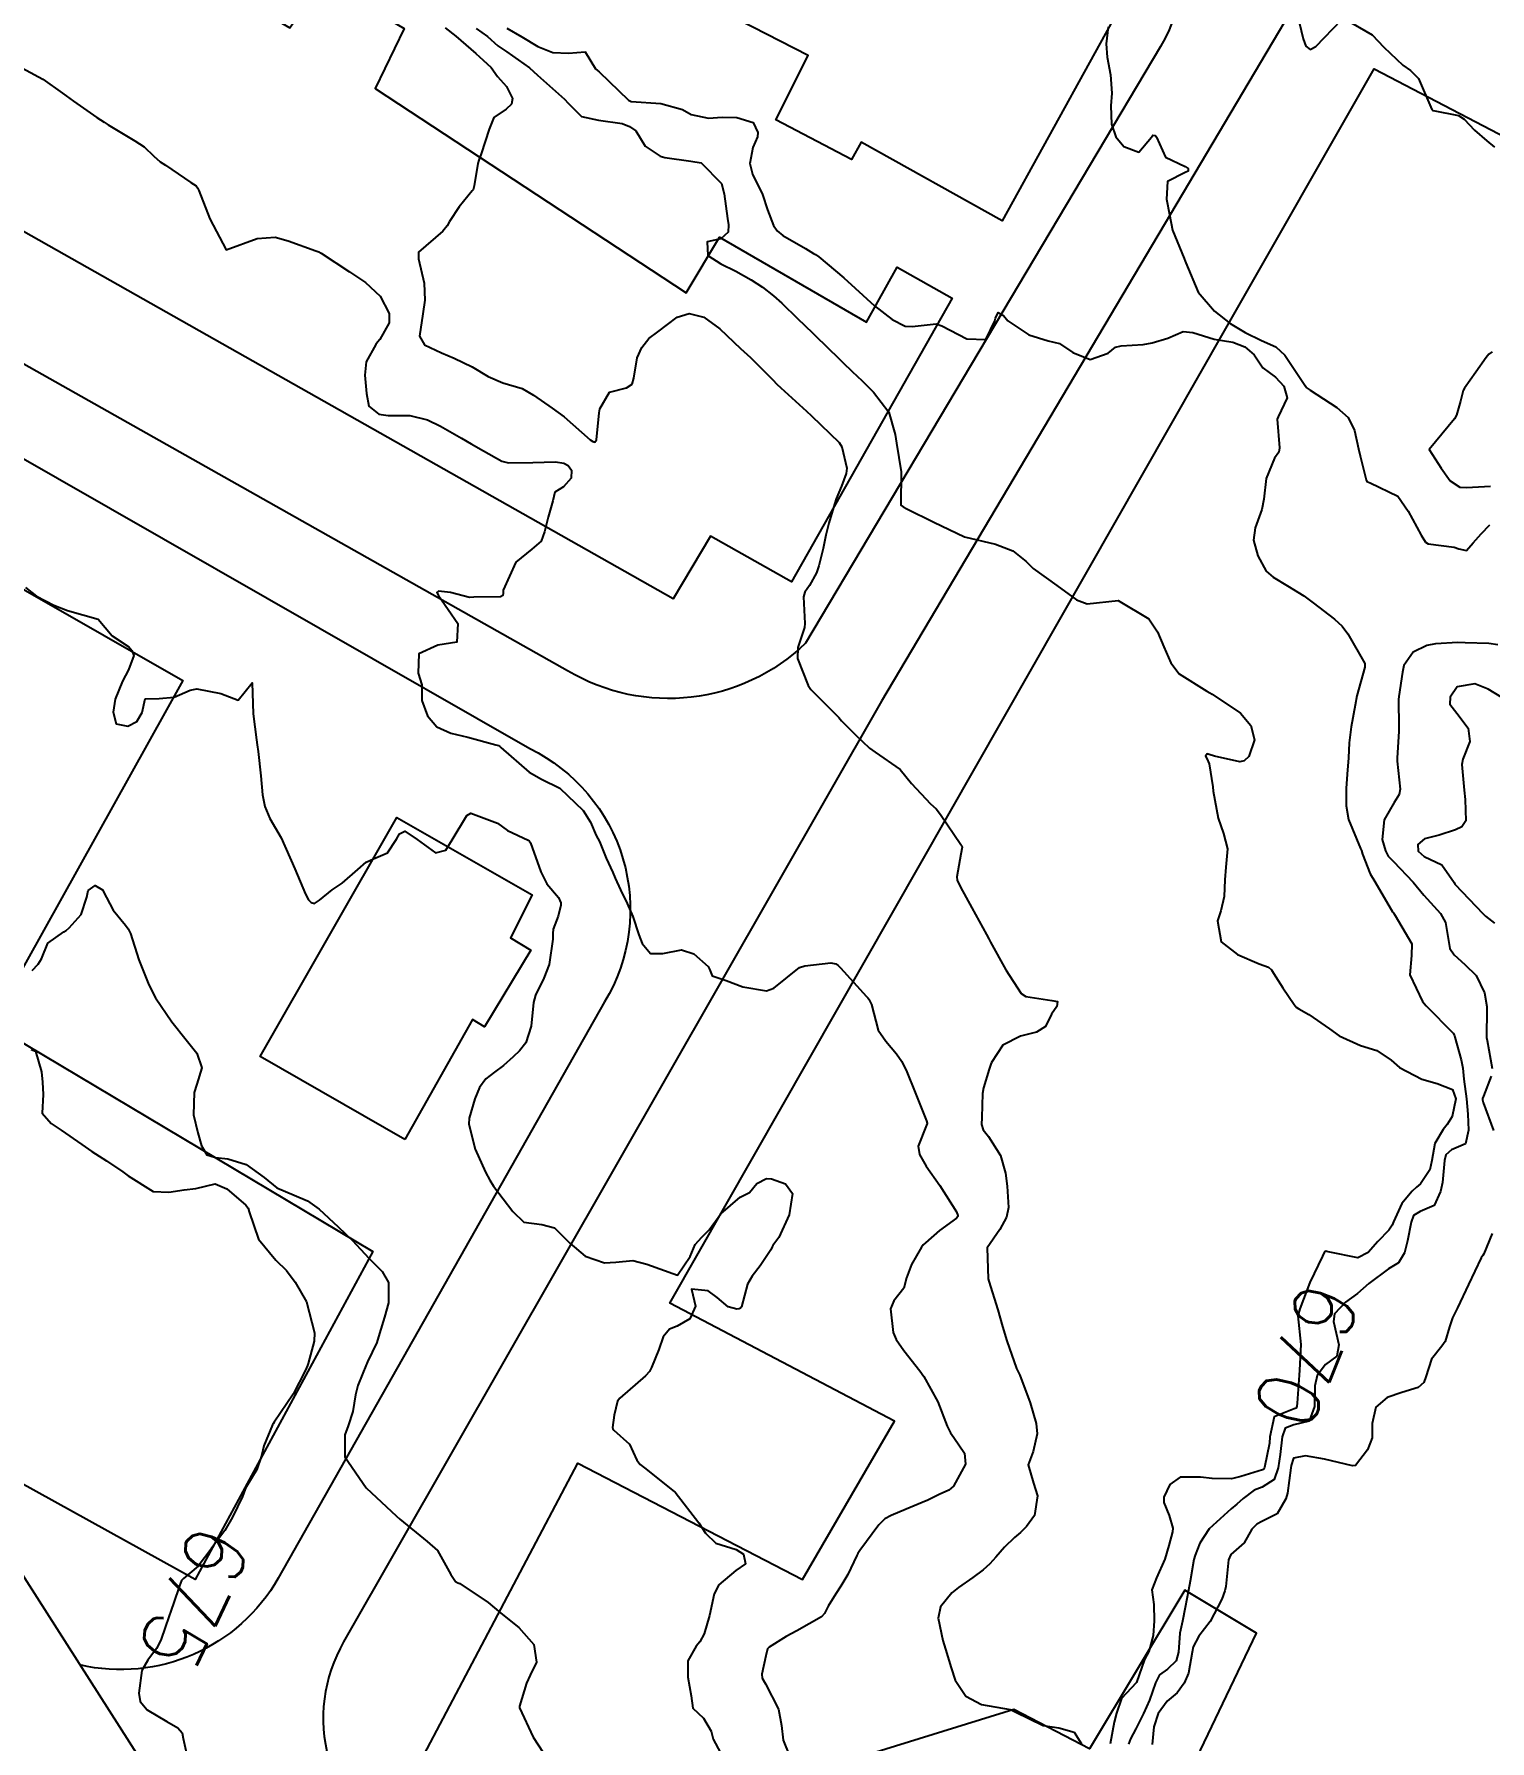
# Model space of a CAD drawing. Header units: metres. Extents: x 292545 to 299085, y 7450245 to 7463078.
# Drawn here: x 296461.5 to 296555.7, y 7461279.8 to 7461390.2 of the extents above; entities that cross this region are included whole.
import ezdxf
from ezdxf.enums import TextEntityAlignment as Align

# ---------------------------------------------------------------- set-up
doc = ezdxf.new("R2010")
doc.units = ezdxf.units.M
for name, color, linetype in [('Area', 45, 'Continuous'), ('Cotas', 45, 'Continuous'), ('Curvas de Nivel 1m', 11, 'Continuous'), ('Curvas de Nivel 5m', 15, 'Continuous'), ('Edificações', 30, 'Continuous'), ('Vias Primárias', 230, 'Continuous')]:
    doc.layers.add(name, color=color, linetype=linetype)
doc.styles.add('Style-STANDARD', font='STANDARD.shx')

msp = doc.modelspace()

# ---------------------------------------------------------------- linework, layer by layer
at = {"layer": 'Area'}
msp.add_polyline3d([(296473.8, 7461270.07, 674.65), (296447.48, 7461311.27, 682.15), (296444.49, 7461314.9, 682.4), (296440.62, 7461318.87, 678.55), (296438.25, 7461321.21, 677.94), (296434.71, 7461324.39, 682.76), (296430.7, 7461327.91, 677.18), (296429.73, 7461329.08, 676.47), (296423.38, 7461334.44, 676.88), (296413.71, 7461342.78, 676.33), (296412.49, 7461343.88, 676.24), (296404.5, 7461350.96, 676.46), (296396.81, 7461358.06, 678.8), (296390.23, 7461363.69, 675.63), (296389.67, 7461364.22, 675.59), (296389.4, 7461364.48, 675.64), (296388.35, 7461365.4, 675.65), (296374.82, 7461376.54, 677.41), (296373.42, 7461377.27, 677.44), (296371.7, 7461378.13, 677.59), (296360.64, 7461385.35, 681.26)], dxfattribs=at)
at = {"layer": 'Curvas de Nivel 1m', "flags": 128}
for points, elevation in [([(296543.27, 7461391.42), (296543.64, 7461389.89), (296543.81, 7461389.41), (296544.1, 7461389.21), (296544.45, 7461389.4), (296546.12, 7461391.12)], 667), ([(296546.32, 7461391.18), (296548.11, 7461390.15), (296548.87, 7461389.35), (296550.09, 7461388.18), (296550.59, 7461387.84), (296551.1, 7461387.32), (296551.9, 7461385.47), (296551.97, 7461385.31), (296552.01, 7461385.27), (296552.05, 7461385.25), (296553.69, 7461384.93), (296554.05, 7461384.7), (296554.73, 7461383.98), (296555.53, 7461383.28), (296556.03, 7461382.89)], 667), ([(296488.11, 7461390.61), (296488.81, 7461390.06), (296490.09, 7461388.94), (296490.57, 7461388.52), (296491.09, 7461388.03), (296491.5, 7461387.45), (296492.07, 7461386.81), (296492.46, 7461386.02), (296492.41, 7461385.67), (296492.05, 7461385.34), (296491.26, 7461384.81), (296490.95, 7461384.04), (296490.43, 7461382.45), (296490.28, 7461382.05), (296490.23, 7461381.83), (296489.99, 7461380.37), (296489.92, 7461380.12), (296489.86, 7461380.05), (296489.01, 7461379.02), (296488.4, 7461378.07), (296488.24, 7461377.78), (296487.96, 7461377.44), (296486.39, 7461376.09), (296486.38, 7461375.65), (296486.74, 7461374.09), (296486.79, 7461372.98), (296486.67, 7461372.09), (296486.45, 7461370.66), (296486.78, 7461370.09), (296487.87, 7461369.58), (296488.7, 7461369.22), (296489.85, 7461368.67), (296490.89, 7461368.04), (296491.84, 7461367.64), (296493.09, 7461367.27), (296493.83, 7461366.84), (296495.04, 7461365.99), (296495.81, 7461365.44), (296497.5, 7461363.95), (296497.67, 7461363.83), (296497.79, 7461363.8), (296497.91, 7461363.95), (296498.08, 7461365.69), (296498.12, 7461365.95), (296498.75, 7461367.02), (296499.84, 7461367.3), (296500.22, 7461367.54), (296500.32, 7461367.93), (296500.54, 7461369.25), (296500.84, 7461369.92), (296501.3, 7461370.5), (296501.88, 7461370.94), (296503.12, 7461371.89), (296503.9, 7461372.11), (296504.85, 7461371.87), (296505.88, 7461371.12), (296507.23, 7461369.85), (296507.86, 7461369.26), (296508.58, 7461368.56), (296509.31, 7461367.82), (296509.57, 7461367.55), (296509.84, 7461367.3), (296511.49, 7461365.79), (296511.82, 7461365.49), (296513.61, 7461363.77), (296513.79, 7461363.48), (296514.11, 7461362.1), (296514.06, 7461361.77), (296513.76, 7461360.95), (296513.41, 7461360.12), (296513.3, 7461359.77), (296512.95, 7461358.56), (296512.75, 7461357.78), (296512.58, 7461356.92), (296512.3, 7461355.78), (296512.14, 7461355.34), (296511.68, 7461354.52), (296511.39, 7461354.08), (296511.31, 7461353.79), (296511.39, 7461352.06), (296511.36, 7461351.79), (296510.93, 7461350.5), (296510.92, 7461349.8), (296511.61, 7461348.04), (296511.77, 7461347.79), (296513.58, 7461345.97), (296513.68, 7461345.86), (296513.76, 7461345.77), (296514.67, 7461344.85), (296515.57, 7461343.99), (296515.93, 7461343.74), (296517.55, 7461342.61), (296518.28, 7461341.71), (296519.52, 7461340.4), (296519.88, 7461340.06), (296520.16, 7461339.69), (296521.48, 7461337.76), (296521.54, 7461337.67), (296521.56, 7461337.59), (296521.48, 7461337.13), (296521.22, 7461335.67), (296521.24, 7461335.45), (296521.46, 7461334.99), (296522.19, 7461333.66), (296523.14, 7461331.93), (296523.3, 7461331.65), (296523.41, 7461331.44), (296524.4, 7461329.64), (296525.38, 7461328.12), (296525.68, 7461327.93), (296527.37, 7461327.67), (296527.74, 7461327.6), (296527.69, 7461327.27), (296527.36, 7461326.77), (296526.97, 7461325.98), (296526.38, 7461325.61), (296525.34, 7461325.36), (296524.2, 7461324.78), (296523.47, 7461323.65), (296523.42, 7461323.55), (296523.32, 7461323.23), (296522.94, 7461322.01), (296522.89, 7461321.65), (296522.84, 7461320.09), (296522.82, 7461319.65), (296522.92, 7461319.3), (296523.27, 7461318.86), (296524.05, 7461317.64), (296524.37, 7461316.5), (296524.48, 7461315.64), (296524.57, 7461314.28), (296524.44, 7461313.64), (296524, 7461312.84), (296523.18, 7461311.65), (296523.26, 7461309.65), (296523.29, 7461309.51), (296523.88, 7461307.64), (296524.19, 7461306.56), (296524.45, 7461305.64), (296525.09, 7461303.86), (296525.19, 7461303.63), (296525.3, 7461303.41), (296525.98, 7461301.62), (296526.36, 7461300.3), (296526.43, 7461299.62), (296526.16, 7461298.48), (296525.85, 7461297.62), (296526.19, 7461296.43), (296526.45, 7461295.62), (296526.25, 7461294.35), (296525.74, 7461293.62), (296525.35, 7461293.24), (296524.96, 7461292.92), (296524.3, 7461292.29), (296523.74, 7461291.64), (296523.37, 7461291.21), (296522.93, 7461290.82), (296522.25, 7461290.33), (296521.33, 7461289.67), (296520.91, 7461289.33), (296520.16, 7461288.42), (296520.01, 7461287.69), (296520.31, 7461286.26), (296520.49, 7461285.68), (296520.85, 7461284.48), (296521.11, 7461283.68), (296521.8, 7461282.64), (296522.83, 7461282.11), (296524.67, 7461281.79), (296524.82, 7461281.73), (296524.99, 7461281.63), (296526.81, 7461280.76), (296527.82, 7461280.6), (296528.81, 7461280.31), (296529.3, 7461279.57)], 671), ([(296492.11, 7461390.58), (296493.08, 7461390.01), (296494.1, 7461389.4), (296495.08, 7461389), (296496.09, 7461388.96), (296497.18, 7461389.05), (296497.84, 7461387.95), (296497.97, 7461387.84), (296498.08, 7461387.76), (296499.97, 7461385.93), (296500.06, 7461385.87), (296500.15, 7461385.84), (296502.06, 7461385.7), (296503.48, 7461385.32), (296504.04, 7461384.99), (296505.15, 7461384.76), (296506.04, 7461384.83), (296506.99, 7461384.79), (296508.04, 7461384.47), (296508.34, 7461383.83), (296508.32, 7461383.54), (296508.02, 7461382.86), (296507.82, 7461381.83), (296508, 7461381.14), (296508.64, 7461379.82), (296508.97, 7461378.83), (296509.37, 7461377.82), (296509.6, 7461377.46), (296509.96, 7461377.17), (296511.42, 7461376.32), (296511.95, 7461376.01), (296512.08, 7461375.93), (296512.3, 7461375.78), (296513.92, 7461374.43), (296514.65, 7461373.75), (296515.9, 7461372.61), (296517.04, 7461371.73), (296517.89, 7461371.29), (296518.33, 7461371.27), (296519.89, 7461371.44), (296520.25, 7461371.33), (296521.88, 7461370.48), (296523.1, 7461370.44), (296523.69, 7461371.65), (296523.73, 7461371.82), (296523.9, 7461372.19), (296524.24, 7461371.99), (296524.53, 7461371.64), (296525.88, 7461370.74), (296527.13, 7461370.35), (296527.87, 7461370.18), (296528.73, 7461369.59), (296529.86, 7461369.14), (296531.01, 7461369.56), (296531.49, 7461369.94), (296531.87, 7461370.02), (296533.29, 7461370.11), (296533.87, 7461370.21), (296534.88, 7461370.52), (296535.88, 7461370.96), (296536.5, 7461370.88), (296537.88, 7461370.45), (296539.08, 7461370.26), (296539.87, 7461369.97), (296540.47, 7461369.45), (296541.02, 7461368.6), (296541.85, 7461367.99), (296542.38, 7461367.42), (296542.6, 7461366.65), (296542.02, 7461365.43), (296541.96, 7461365.29), (296542.1, 7461363.43), (296542.06, 7461363.15), (296541.79, 7461362.75), (296541.25, 7461361.44), (296541.09, 7461360.11), (296540.96, 7461359.44), (296540.53, 7461358.25), (296540.43, 7461357.45), (296540.7, 7461356.43), (296541.24, 7461355.44), (296541.7, 7461355.05), (296542.62, 7461354.49), (296543.68, 7461353.85), (296544.29, 7461353.4), (296545.66, 7461352.33), (296546.16, 7461351.89), (296546.53, 7461351.38), (296547.62, 7461349.47), (296547.64, 7461349.36), (296547.64, 7461349.34), (296547.62, 7461349.24), (296547.12, 7461347.37), (296547, 7461346.77), (296546.74, 7461345.37), (296546.62, 7461344.33), (296546.57, 7461343.37), (296546.48, 7461342.31), (296546.42, 7461341.38), (296546.42, 7461340.27), (296546.57, 7461339.38), (296547.35, 7461337.5), (296547.41, 7461337.37), (296547.48, 7461337.13), (296547.97, 7461335.86), (296548.27, 7461335.36), (296549.43, 7461333.41), (296549.48, 7461333.34), (296549.6, 7461333.17), (296550.68, 7461331.33), (296550.65, 7461330.57), (296550.54, 7461329.33), (296551.37, 7461327.59), (296551.61, 7461327.32), (296553.35, 7461325.56), (296553.44, 7461325.39), (296553.46, 7461325.3), (296553.86, 7461323.82), (296553.97, 7461323.29), (296554.03, 7461322.57), (296554.22, 7461321.29), (296554.3, 7461320.3), (296554.34, 7461319.28), (296554.15, 7461318.39), (296553.25, 7461317.99), (296552.88, 7461317.68), (296552.79, 7461317.3), (296552.65, 7461315.89), (296552.53, 7461315.31), (296552.12, 7461314.4), (296551.21, 7461314.01), (296550.79, 7461313.75), (296550.62, 7461313.33), (296550.4, 7461312.11), (296550.19, 7461311.33), (296549.81, 7461310.69), (296549.16, 7461310.29), (296547.89, 7461309.36), (296547.15, 7461308.7), (296546.38, 7461308.14), (296545.66, 7461307.38), (296545.61, 7461306.9), (296545.95, 7461305.38), (296545.81, 7461304.66), (296545.09, 7461304.11), (296544.55, 7461303.4), (296544.4, 7461302.72), (296544.37, 7461301.4), (296544.02, 7461300.44), (296543.04, 7461300.2), (296542.47, 7461300), (296542.29, 7461299.43), (296542.16, 7461298.29), (296542.03, 7461297.43), (296541.76, 7461296.67), (296540.99, 7461296.17), (296540.47, 7461295.97), (296539.75, 7461295.45), (296539.35, 7461295.08), (296538.98, 7461294.78), (296537.56, 7461293.48), (296536.95, 7461292.54), (296536.65, 7461291.78), (296536.57, 7461291.49), (296536.32, 7461290.09), (296536.21, 7461289.5), (296536.01, 7461288.39), (296535.82, 7461287.5), (296535.66, 7461286.73), (296535.57, 7461285.5), (296535.43, 7461284.94), (296534.86, 7461284.4), (296534.35, 7461284.02), (296534.09, 7461283.52), (296533.69, 7461282.39), (296533.31, 7461281.53), (296532.81, 7461280.53), (296532.46, 7461279.89), (296532.34, 7461279.54)], 669), ([(296531.02, 7461390.66), (296530.88, 7461389.56), (296530.95, 7461388.7), (296531.18, 7461387.56), (296531.26, 7461386.37), (296531.19, 7461385.56), (296531.24, 7461384.36), (296531.52, 7461383.56), (296532.03, 7461382.92), (296533.01, 7461382.56), (296533.82, 7461383.53), (296533.91, 7461383.65), (296534.03, 7461383.64), (296534.1, 7461383.6), (296534.14, 7461383.53), (296534.74, 7461382.24), (296536.01, 7461381.63), (296536.2, 7461381.5), (296536.19, 7461381.32), (296536.01, 7461381.24), (296534.86, 7461380.65), (296534.79, 7461379.52), (296534.99, 7461378.53), (296535.18, 7461377.51), (296535.94, 7461375.67), (296536.01, 7461375.5), (296536.04, 7461375.39), (296536.84, 7461373.49), (296537.9, 7461372.26), (296538.92, 7461371.47), (296539.88, 7461370.89), (296540.94, 7461370.38), (296541.87, 7461369.96), (296542.46, 7461369.42), (296543.7, 7461367.55), (296543.79, 7461367.41), (296543.84, 7461367.34), (296544.09, 7461367.16), (296545.82, 7461366.04), (296546.56, 7461365.38), (296546.97, 7461364.54), (296547.23, 7461363.37), (296547.33, 7461362.91), (296547.71, 7461361.36), (296547.77, 7461361.25), (296547.97, 7461361.16), (296549.76, 7461360.29), (296550.44, 7461359.33), (296551.27, 7461357.78), (296551.56, 7461357.32), (296551.72, 7461357.22), (296553.41, 7461356.99), (296553.72, 7461356.9), (296554.22, 7461356.78), (296554.65, 7461357.28), (296555.15, 7461357.86), (296555.73, 7461358.44)], 668), ([(296460.19, 7461388.29), (296462.07, 7461387.29), (296463.35, 7461386.37), (296464.06, 7461385.85), (296465.57, 7461384.81), (296466.04, 7461384.5), (296466.29, 7461384.33), (296468.02, 7461383.29), (296468.63, 7461382.91), (296469.26, 7461382.29), (296469.67, 7461381.94), (296470.01, 7461381.71), (296471.66, 7461380.6), (296471.99, 7461380.37), (296472.09, 7461380.26), (296472.17, 7461380.07), (296472.88, 7461378.25), (296473.94, 7461376.24), (296475.95, 7461376.97), (296477.1, 7461377.05), (296477.95, 7461376.81), (296479.74, 7461376.17), (296479.94, 7461376.11), (296480.08, 7461376.03), (296481.92, 7461374.82), (296482.96, 7461374.13), (296483.9, 7461373.25), (296484.48, 7461372.11), (296484.48, 7461371.52), (296483.88, 7461370.44), (296483.74, 7461370.26), (296483.63, 7461370.12), (296483, 7461368.99), (296482.9, 7461368.13), (296483.02, 7461366.94), (296483.17, 7461366.13), (296483.82, 7461365.61), (296484.42, 7461365.51), (296485.82, 7461365.52), (296486.97, 7461365.24), (296487.8, 7461364.83), (296489.16, 7461364.06), (296489.79, 7461363.69), (296490.58, 7461363.24), (296491.78, 7461362.57), (296492.21, 7461362.46), (296493.78, 7461362.48), (296495.25, 7461362.52), (296495.78, 7461362.44), (296496.08, 7461362.28), (296496.29, 7461361.97), (296496.27, 7461361.47), (296495.76, 7461360.91), (296495.2, 7461360.55), (296495.07, 7461359.99), (296494.78, 7461358.94), (296494.53, 7461357.99), (296494.33, 7461357.39), (296493.71, 7461356.87), (296492.68, 7461356.02), (296491.87, 7461354.21), (296491.86, 7461354.03), (296491.85, 7461353.86), (296491.68, 7461353.79), (296489.97, 7461353.76), (296489.68, 7461353.74), (296488.45, 7461354.06), (296487.68, 7461354.16), (296487.57, 7461354.07), (296487.68, 7461353.88), (296488.93, 7461352.06), (296488.86, 7461350.84), (296487.64, 7461350.66), (296486.4, 7461350.09), (296486.37, 7461348.84), (296486.59, 7461348.09), (296486.61, 7461347.08), (296486.96, 7461346.09), (296487.58, 7461345.38), (296488.47, 7461344.96), (296489.57, 7461344.7), (296491.38, 7461344.21), (296491.56, 7461344.17), (296491.64, 7461344.11), (296491.71, 7461344.03), (296493.54, 7461342.44), (296494.35, 7461341.99), (296495.53, 7461341.4), (296497.04, 7461339.96), (296497.51, 7461339.21), (296497.89, 7461338.35), (296498.09, 7461337.95), (296498.54, 7461336.88), (296498.97, 7461335.94), (296499.12, 7461335.59), (296499.45, 7461334.82), (296499.89, 7461333.93), (296500.26, 7461333.09), (296500.65, 7461331.92), (296500.85, 7461331.35), (296501.4, 7461330.71), (296502.2, 7461330.7), (296503.4, 7461330.94), (296504.21, 7461330.69), (296505.13, 7461329.86), (296505.22, 7461329.69), (296505.39, 7461329.27), (296506.29, 7461328.95), (296507.38, 7461328.54), (296508.91, 7461328.29), (296509.38, 7461328.47), (296511.05, 7461329.8), (296511.39, 7461329.91), (296513.07, 7461330.1), (296513.4, 7461330.03), (296513.55, 7461329.92), (296513.7, 7461329.77), (296515.37, 7461327.93), (296515.46, 7461327.84), (296515.52, 7461327.75), (296515.7, 7461327.41), (296516.14, 7461325.74), (296516.64, 7461325.03), (296517.33, 7461324.22), (296517.66, 7461323.72), (296517.98, 7461323.05), (296518.53, 7461321.71), (296519.27, 7461319.88), (296519.31, 7461319.73), (296519.3, 7461319.7), (296519.27, 7461319.59), (296518.72, 7461318.24), (296518.8, 7461317.7), (296519.24, 7461316.94), (296520.13, 7461315.69), (296521.21, 7461313.98), (296521.29, 7461313.76), (296521.28, 7461313.68), (296521.2, 7461313.58), (296520.11, 7461312.78), (296519.19, 7461311.98), (296519.04, 7461311.85), (296518.94, 7461311.7), (296518.29, 7461310.58), (296517.97, 7461309.71), (296517.8, 7461309.06), (296517.14, 7461308.24), (296516.94, 7461307.72), (296517.11, 7461306.19), (296517.29, 7461305.72), (296517.8, 7461305.01), (296518.82, 7461303.7), (296519.08, 7461303.34), (296519.99, 7461301.69), (296520.6, 7461300.12), (296520.82, 7461299.68), (296521.03, 7461299.38), (296521.72, 7461298.37), (296521.79, 7461297.67), (296521, 7461296.24), (296520.7, 7461295.98), (296520.09, 7461295.69), (296519.35, 7461295.33), (296518.99, 7461295.17), (296517.95, 7461294.74), (296516.97, 7461294.34), (296516.57, 7461294.12), (296516.18, 7461293.73), (296514.95, 7461292.07), (296514.82, 7461291.88), (296514.76, 7461291.75), (296514.17, 7461290.52), (296513.72, 7461289.76), (296513.4, 7461289.28), (296512.9, 7461288.47), (296512.67, 7461288), (296512.46, 7461287.78), (296510.88, 7461286.88), (296510.18, 7461286.51), (296509.07, 7461285.82), (296508.98, 7461285.71), (296508.86, 7461285.25), (296508.6, 7461284.07), (296508.62, 7461283.82), (296508.84, 7461283.44), (296509.68, 7461281.81), (296509.88, 7461280.74), (296509.99, 7461279.81), (296510.77, 7461277.89)], 672), ([(296555.87, 7461369.64), (296555.65, 7461369.48), (296555.49, 7461369.27), (296554.82, 7461368.32), (296554.07, 7461367.29), (296554, 7461367.13), (296553.83, 7461366.45), (296553.57, 7461365.54), (296553.43, 7461365.3), (296551.79, 7461363.32), (296552.58, 7461362.11), (296553.16, 7461361.3), (296553.77, 7461360.87), (296554.2, 7461360.85), (296555.77, 7461360.95)], 667), ([(296460.95, 7461354.39), (296461.67, 7461353.83), (296462.78, 7461353.25), (296463.66, 7461352.91), (296465.65, 7461352.34), (296466.56, 7461351.25), (296467.64, 7461350.54), (296467.84, 7461350.31), (296467.96, 7461349.98), (296467.62, 7461349.05), (296467.23, 7461348.32), (296466.76, 7461347.16), (296466.63, 7461346.32), (296466.82, 7461345.57), (296467.57, 7461345.41), (296468.16, 7461345.72), (296468.49, 7461346.3), (296468.7, 7461347.19), (296469.6, 7461347.2), (296470.57, 7461347.3), (296471.61, 7461347.74), (296472.03, 7461347.83), (296473.6, 7461347.53), (296474.72, 7461347.1), (296475.61, 7461348.22), (296475.69, 7461346.22), (296475.9, 7461344.54), (296475.94, 7461344.21), (296476, 7461343.77), (296476.18, 7461342.21), (296476.29, 7461340.98), (296476.43, 7461340.21), (296476.76, 7461339.45), (296477.49, 7461338.19), (296478.39, 7461336.18), (296479.08, 7461334.54), (296479.27, 7461334.17), (296479.44, 7461334.01), (296479.66, 7461333.95), (296479.98, 7461334.16), (296480.79, 7461334.82), (296481.45, 7461335.25), (296482.46, 7461336.13), (296482.99, 7461336.61), (296483.47, 7461336.82), (296484.38, 7461337.21), (296484.96, 7461338.11), (296485.16, 7461338.44), (296485.5, 7461338.63), (296486.3, 7461338.09), (296487.48, 7461337.21), (296488.15, 7461337.4), (296488.57, 7461338.06), (296489.51, 7461339.63), (296489.77, 7461339.78), (296491.5, 7461339.13), (296492.15, 7461338.67), (296493.49, 7461338.04), (296493.55, 7461338), (296493.63, 7461337.86), (296494.3, 7461335.99), (296494.68, 7461335.22), (296495.45, 7461334.33), (296495.59, 7461333.98), (296495.59, 7461333.83), (296495.43, 7461333.11), (296495.11, 7461332.29), (296495.07, 7461331.99), (296495.07, 7461331.64), (296494.83, 7461329.99), (296494.49, 7461329.1), (296493.95, 7461328), (296493.83, 7461327.54), (296493.68, 7461326), (296493.33, 7461324.93), (296492.93, 7461324.41), (296492.5, 7461324.02), (296491.89, 7461323.45), (296491.31, 7461323.02), (296490.75, 7461322.59), (296490.34, 7461322.04), (296490.04, 7461321.29), (296489.67, 7461320.05), (296489.64, 7461319.67), (296490.05, 7461318.04), (296490.72, 7461316.56), (296490.99, 7461316.03), (296491.23, 7461315.65), (296492.49, 7461314.02), (296493.2, 7461313.31), (296494.36, 7461313.16), (296495.19, 7461312.95), (296496.17, 7461311.97), (296497.17, 7461311.11), (296498.43, 7461310.69), (296499.16, 7461310.74), (296500.26, 7461310.83), (296501.16, 7461310.61), (296503.15, 7461309.89), (296503.96, 7461311.1), (296504.28, 7461311.88), (296504.72, 7461312.34), (296505.19, 7461312.83), (296505.94, 7461313.86), (296507.21, 7461314.94), (296507.8, 7461315.25), (296508.27, 7461315.83), (296508.91, 7461316.14), (296509.23, 7461316.12), (296510.13, 7461315.81), (296510.58, 7461315.17), (296510.37, 7461313.8), (296509.7, 7461312.33), (296509.32, 7461311.82), (296509.27, 7461311.73), (296509.18, 7461311.53), (296508.49, 7461310.5), (296507.98, 7461309.83), (296507.68, 7461309.31), (296507.29, 7461307.84), (296507.22, 7461307.75), (296507.13, 7461307.71), (296506.99, 7461307.7), (296506.43, 7461307.85), (296505.72, 7461308.45), (296505.14, 7461308.87), (296504.05, 7461308.98), (296504.31, 7461307.88), (296503.95, 7461307.06), (296503.12, 7461306.58), (296502.62, 7461306.39), (296502.22, 7461305.9), (296501.93, 7461305.07), (296501.47, 7461303.91), (296501.33, 7461303.66), (296501.08, 7461303.37), (296499.41, 7461301.93), (296499.27, 7461301.73), (296499.05, 7461300.83), (296498.94, 7461300.03), (296498.97, 7461299.94), (296499.03, 7461299.87), (296500.05, 7461298.95), (296500.51, 7461297.92), (296500.74, 7461297.64), (296501.01, 7461297.43), (296502.94, 7461295.89), (296502.99, 7461295.84), (296504.53, 7461293.87), (296504.96, 7461293.2), (296505.63, 7461292.54), (296506.95, 7461292.13), (296507.42, 7461291.84), (296507.55, 7461291.22), (296506.93, 7461290.77), (296505.82, 7461289.86), (296505.51, 7461289.27), (296505.22, 7461287.87), (296504.88, 7461286.68), (296504.59, 7461286.16), (296504.35, 7461285.88), (296503.81, 7461284.93), (296503.81, 7461283.88), (296504.03, 7461282.68), (296504.14, 7461281.88), (296504.82, 7461281.23), (296505.33, 7461280.38), (296505.45, 7461279.86), (296505.93, 7461278.99)], 673), ([(296556.24, 7461350.67), (296555.65, 7461350.76), (296554.12, 7461350.81), (296553.65, 7461350.83), (296552.21, 7461350.75), (296551.64, 7461350.64), (296550.76, 7461350.21), (296550.16, 7461349.33), (296550.06, 7461348.9), (296549.82, 7461347.34), (296549.8, 7461347.14), (296549.82, 7461345.34), (296549.83, 7461345.09), (296549.73, 7461343.34), (296549.73, 7461343.16), (296549.91, 7461341.34), (296549.86, 7461341), (296549.52, 7461340.47), (296548.88, 7461339.35), (296548.75, 7461338.09), (296548.96, 7461337.35), (296549.14, 7461337.01), (296549.48, 7461336.66), (296550.75, 7461335.33), (296551.45, 7461334.48), (296552.52, 7461333.3), (296552.85, 7461332.72), (296553.08, 7461331.29), (296553.13, 7461331.02), (296553.41, 7461330.61), (296554.11, 7461330), (296554.84, 7461329.28), (296555.38, 7461328.17), (296555.53, 7461327.27), (296555.53, 7461327.1), (296555.51, 7461325.27), (296555.54, 7461325.07), (296555.88, 7461323.26)], 668), ([(296556.5, 7461347.26), (296555.61, 7461347.8), (296554.74, 7461348.15), (296553.61, 7461347.96), (296553.15, 7461347.3), (296553.13, 7461346.83), (296553.59, 7461346.26), (296554.31, 7461345.28), (296554.43, 7461344.43), (296553.97, 7461343.29), (296553.9, 7461342.94), (296554.06, 7461341.28), (296554.13, 7461340.68), (296554.16, 7461339.28), (296553.9, 7461338.9), (296553.5, 7461338.71), (296552.44, 7461338.37), (296551.49, 7461338.12), (296551.06, 7461337.75), (296551.08, 7461337.32), (296551.48, 7461336.98), (296552.62, 7461336.45), (296553.41, 7461335.29), (296553.46, 7461335.2), (296555.28, 7461333.27), (296555.43, 7461333.12), (296556.02, 7461332.67)], 667), ([(296461.39, 7461329.61), (296461.76, 7461330.01), (296461.98, 7461330.37), (296462.39, 7461331.38), (296463.42, 7461332.1), (296463.59, 7461332.19), (296463.78, 7461332.36), (296464.55, 7461333.23), (296464.92, 7461334.35), (296465.01, 7461334.78), (296465.45, 7461335.1), (296465.94, 7461334.82), (296466.19, 7461334.33), (296466.62, 7461333.5), (296467.43, 7461332.54), (296467.59, 7461332.31), (296467.74, 7461331.99), (296468.28, 7461330.3), (296468.89, 7461328.78), (296469.13, 7461328.29), (296469.37, 7461327.84), (296470.43, 7461326.28), (296471.34, 7461325.11), (296472.04, 7461324.26), (296472.37, 7461323.31), (296472.04, 7461322.26), (296471.86, 7461321.7), (296471.83, 7461320.26), (296472.11, 7461319.11), (296472.35, 7461318.25), (296472.68, 7461317.68), (296473.25, 7461317.5), (296474.05, 7461317.42), (296475.24, 7461317.05), (296476.39, 7461316.21), (296477.22, 7461315.55), (296478.33, 7461315.07), (296479.21, 7461314.71), (296479.95, 7461314.16), (296481.19, 7461313.02), (296482.12, 7461312.14), (296483.17, 7461311), (296484.04, 7461310.12), (296484.44, 7461309.41), (296484.45, 7461308.11), (296484.19, 7461307.18), (296483.86, 7461306.12), (296483.69, 7461305.54), (296483.09, 7461304.28), (296483.03, 7461304.18), (296483.02, 7461304.13), (296482.45, 7461302.76), (296482.3, 7461302.14), (296482.13, 7461301.06), (296481.84, 7461300.14), (296481.62, 7461299.56), (296481.62, 7461298.14), (296482.99, 7461296.13), (296484.97, 7461294.3), (296485.18, 7461294.1), (296486.95, 7461292.65), (296487.61, 7461292.07), (296488.48, 7461290.52), (296488.77, 7461290.06), (296488.92, 7461289.99), (296489.05, 7461289.93), (296490.9, 7461288.7), (296491.72, 7461288.02), (296492.88, 7461287.1), (296493.84, 7461286), (296494.01, 7461284.84), (296493.62, 7461284), (296493.37, 7461283.48), (296492.93, 7461282.01), (296492.93, 7461281.9), (296493.81, 7461280), (296494.78, 7461278.5)], 674), ([(296555.81, 7461322.77), (296555.3, 7461321.48), (296555.24, 7461321.32), (296555.24, 7461321.27), (296555.25, 7461321.23), (296555.29, 7461321.07), (296555.95, 7461319.26)], 668), ([(296555.87, 7461312.58), (296555.33, 7461311.27), (296555.27, 7461311.17), (296555.17, 7461311.01), (296554.34, 7461309.28), (296553.62, 7461307.78), (296553.38, 7461307.3), (296553.31, 7461307.12), (296553.12, 7461306.55), (296552.82, 7461305.59), (296552.61, 7461305.3), (296551.95, 7461304.45), (296551.58, 7461303.32), (296551.45, 7461302.94), (296551.08, 7461302.62), (296550.03, 7461302.29), (296549.07, 7461301.98), (296548.35, 7461301.36), (296548.11, 7461300.3), (296548.1, 7461299.36), (296547.81, 7461298.58), (296547.02, 7461297.58), (296546.84, 7461297.55), (296545.02, 7461297.99), (296543.8, 7461298.19), (296543.02, 7461298.05), (296542.87, 7461297.57), (296542.85, 7461297.42), (296542.62, 7461295.79), (296542.51, 7461295.42), (296541.95, 7461294.45), (296540.97, 7461293.96), (296540.63, 7461293.78), (296540.31, 7461293.45), (296539.82, 7461292.58), (296538.95, 7461291.81), (296538.81, 7461291.46), (296538.63, 7461289.75), (296538.57, 7461289.47), (296538.37, 7461288.93), (296537.63, 7461287.48), (296536.88, 7461286.53), (296536.52, 7461285.85), (296536.46, 7461285.49), (296536.22, 7461284.13), (296535.94, 7461283.5), (296535.48, 7461282.86), (296534.83, 7461282.33), (296534.26, 7461281.52), (296533.97, 7461280.67), (296533.86, 7461279.52)], 668)]:
    msp.add_lwpolyline(points, dxfattribs=dict(at, elevation=elevation))
at = {"layer": 'Curvas de Nivel 5m', "flags": 128}
for points, elevation in [([(296490.11, 7461390.55), (296490.84, 7461390.04), (296491.51, 7461389.44), (296492.09, 7461389.04), (296493.57, 7461388.01), (296494.08, 7461387.55), (296495.83, 7461385.98), (296496.06, 7461385.73), (296496.94, 7461384.86), (296498.04, 7461384.62), (296499.56, 7461384.41), (296500.04, 7461384.22), (296500.46, 7461383.93), (296501.05, 7461382.95), (296502.02, 7461382.3), (296502.33, 7461382.22), (296504.01, 7461381.98), (296504.67, 7461381.87), (296505.99, 7461380.52), (296506.16, 7461379.86), (296506.38, 7461378.27), (296506.44, 7461377.86), (296506.42, 7461377.39), (296505.95, 7461376.95), (296505.07, 7461376.76), (296505.1, 7461375.87), (296505.94, 7461375.34), (296506.93, 7461374.85), (296507.92, 7461374.29), (296508.64, 7461373.83), (296509.36, 7461373.27), (296509.9, 7461372.78), (296510.92, 7461371.8), (296511.88, 7461370.87), (296513, 7461369.77), (296513.44, 7461369.35), (296513.85, 7461368.95), (296514.46, 7461368.37), (296515.1, 7461367.75), (296515.48, 7461367.38), (296515.84, 7461367.03), (296516.82, 7461365.73), (296517.23, 7461364.29), (296517.33, 7461363.72), (296517.62, 7461361.88), (296517.63, 7461361.72), (296517.59, 7461359.88), (296517.61, 7461359.72), (296517.75, 7461359.6), (296517.98, 7461359.48), (296519.74, 7461358.62), (296521.72, 7461357.67), (296523.72, 7461357.19), (296524.85, 7461356.77), (296525.71, 7461356.06), (296526.17, 7461355.62), (296527.69, 7461354.51), (296528.96, 7461353.59), (296529.67, 7461353.33), (296531.67, 7461353.55), (296533.66, 7461352.36), (296534.21, 7461351.52), (296534.63, 7461350.54), (296535.07, 7461349.52), (296535.62, 7461348.8), (296537.4, 7461347.69), (296537.6, 7461347.57), (296537.76, 7461347.48), (296539.59, 7461346.25), (296540.26, 7461345.45), (296540.49, 7461344.53), (296540.12, 7461343.45), (296539.83, 7461343.18), (296539.55, 7461343.1), (296537.91, 7461343.48), (296537.55, 7461343.59), (296537.42, 7461343.62), (296537.32, 7461343.48), (296537.4, 7461343.33), (296537.55, 7461342.98), (296537.79, 7461341.48), (296537.81, 7461341.2), (296538.13, 7461339.47), (296538.49, 7461338.48), (296538.74, 7461337.47), (296538.64, 7461336.3), (296538.57, 7461335.47), (296538.53, 7461334.4), (296538.32, 7461333.47), (296538.09, 7461332.82), (296538.33, 7461331.47), (296539.4, 7461330.64), (296540.8, 7461330.04), (296541.4, 7461329.81), (296541.6, 7461329.64), (296541.71, 7461329.44), (296542.32, 7461328.48), (296543.06, 7461327.41), (296543.19, 7461327.24), (296543.36, 7461327.12), (296544, 7461326.76), (296545.35, 7461325.83), (296545.97, 7461325.38), (296547.34, 7461324.75), (296548.4, 7461324.42), (296549.33, 7461323.8), (296549.88, 7461323.33), (296551.31, 7461322.58), (296552.32, 7461322.3), (296553.3, 7461321.9), (296553.52, 7461321.3), (296553.28, 7461320.15), (296552.95, 7461319.63), (296552.69, 7461319.31), (296552.16, 7461318.41), (296551.96, 7461317.31), (296551.84, 7461316.71), (296551.23, 7461315.81), (296550.97, 7461315.58), (296550.7, 7461315.33), (296550.03, 7461314.52), (296549.48, 7461313.34), (296549.41, 7461313.13), (296549.19, 7461312.8), (296548.47, 7461312.07), (296547.84, 7461311.36), (296547.17, 7461311.02), (296545.25, 7461311.39), (296545.17, 7461311.42), (296545.12, 7461311.45), (296545.02, 7461311.39), (296544.9, 7461311.12), (296544.07, 7461309.41), (296543.43, 7461307.71), (296543.33, 7461307.42), (296543.3, 7461307.25), (296543.49, 7461305.41), (296543.41, 7461303.74), (296543.37, 7461303.42), (296543.25, 7461301.6), (296543.24, 7461301.42), (296543.19, 7461301.28), (296543.06, 7461301.24), (296541.77, 7461300.72), (296541.49, 7461299.44), (296541.46, 7461299.01), (296541.13, 7461297.44), (296541.1, 7461297.35), (296541.01, 7461297.3), (296539.6, 7461296.86), (296539, 7461296.71), (296537.75, 7461296.73), (296537, 7461296.83), (296535.68, 7461296.82), (296535, 7461296.34), (296534.63, 7461295.52), (296534.63, 7461295.17), (296534.97, 7461294.34), (296535.2, 7461293.51), (296535.18, 7461293.29), (296534.95, 7461292.4), (296534.68, 7461291.51), (296534.14, 7461290.3), (296533.85, 7461289.53), (296533.97, 7461288.59), (296534, 7461287.52), (296533.93, 7461286.57), (296533.66, 7461285.53), (296533.37, 7461285.03), (296532.85, 7461283.54), (296532.84, 7461283.52), (296531.88, 7461282.5), (296531.56, 7461281.55), (296531.41, 7461280.97), (296531.14, 7461279.56)], 670), ([(296461.32, 7461324.5), (296461.6, 7461324.39), (296461.98, 7461323.05), (296462.05, 7461322.38), (296462.09, 7461321.58), (296462.02, 7461320.38), (296462.6, 7461319.7), (296463.26, 7461319.27), (296464.59, 7461318.35), (296465.25, 7461317.89), (296466.2, 7461317.28), (296467.24, 7461316.58), (296467.59, 7461316.31), (296469.22, 7461315.31), (296470.23, 7461315.26), (296471.22, 7461315.41), (296471.98, 7461315.5), (296473.23, 7461315.8), (296473.97, 7461315.48), (296475.21, 7461314.43), (296475.36, 7461314.22), (296475.43, 7461313.99), (296476.02, 7461312.21), (296477.16, 7461310.86), (296477.83, 7461310.19), (296478.4, 7461309.44), (296479.13, 7461308.17), (296479.65, 7461306.16), (296479.64, 7461305.63), (296479.25, 7461304.17), (296479.21, 7461304.04), (296479.08, 7461303.74), (296478.28, 7461302.18), (296477.04, 7461300.38), (296476.98, 7461300.27), (296476.94, 7461300.2), (296476.38, 7461298.85), (296476.22, 7461298.21), (296475.91, 7461297.31), (296475.26, 7461296.22), (296475.17, 7461296.04), (296474.99, 7461295.57), (296474.34, 7461294.23), (296473.84, 7461293.36), (296473.01, 7461292.25), (296472.94, 7461292.15), (296472.12, 7461291.07), (296471.17, 7461290.27), (296471.05, 7461290.14), (296470.92, 7461289.79), (296470.52, 7461288.65), (296470.39, 7461288.28), (296470.01, 7461287.15), (296469.7, 7461286.28), (296469.42, 7461285.73), (296468.86, 7461284.98), (296468.48, 7461284.3), (296468.28, 7461282.85), (296468.38, 7461282.3), (296468.82, 7461281.77), (296470.09, 7461281), (296470.81, 7461280.59), (296471.08, 7461280.27), (296471.16, 7461279.9), (296471.51, 7461278.26)], 675)]:
    msp.add_lwpolyline(points, dxfattribs=dict(at, elevation=elevation))
at = {"layer": 'Edificações'}
for points in [[(296405.2, 7461467.76), (296533.16, 7461394.44), (296524.15, 7461378.11), (296515.03, 7461383.21), (296514.4, 7461382.08), (296509.5, 7461384.66), (296511.61, 7461388.82), (296498.08, 7461395.76), (296498.75, 7461396.86), (296494.17, 7461399.14), (296493.71, 7461397.91), (296483.81, 7461403.59), (296481.38, 7461399.58), (296475.74, 7461402.64), (296476.55, 7461404.12), (296476.09, 7461404.33), (296476.51, 7461405.67), (296470.62, 7461408.95), (296468.76, 7461405.82), (296462.28, 7461409.51), (296466.47, 7461416.84), (296456.24, 7461421.99)], [(296458.23, 7461407.09), (296466.95, 7461401.53), (296465.15, 7461398.16), (296478.05, 7461390.6), (296480.17, 7461393.7), (296485.46, 7461390.55), (296483.57, 7461386.67), (296503.71, 7461373.45), (296505.86, 7461377.06), (296515.37, 7461371.55), (296517.36, 7461375.11), (296520.93, 7461373.11), (296510.53, 7461354.75), (296505.29, 7461357.72), (296502.87, 7461353.65), (296455.19, 7461380.6)], [(296485.51, 7461276.5), (296496.7, 7461297.73), (296511.23, 7461290.2), (296517.19, 7461300.45), (296502.66, 7461308.08), (296538.63, 7461371.15), (296548.23, 7461387.95), (296565.37, 7461379.02), (296575.16, 7461359.07), (296572.08, 7461353.02), (296583.64, 7461346.57), (296577.58, 7461333.36), (296593.88, 7461324.43), (296593.18, 7461322.74), (296595.06, 7461321.6), (296594.65, 7461320.39), (296596.71, 7461319.03), (296578.88, 7461289.45), (296568.34, 7461272.14)], [(296445.66, 7461362.92), (296471.14, 7461348.38), (296458.72, 7461326.13), (296483.43, 7461311.43), (296471.94, 7461290.19), (296459.42, 7461297.13)], [(296535.55, 7461276.13), (296540.61, 7461286.73), (296535.97, 7461289.51), (296529.81, 7461279.24), (296524.91, 7461281.79), (296508.97, 7461276.84)]]:
    msp.add_lwpolyline(points, dxfattribs=at)
msp.add_lwpolyline([(296485.51, 7461318.68), (296476.13, 7461324.05), (296484.98, 7461339.51), (296493.73, 7461334.51), (296492.34, 7461331.72), (296493.65, 7461330.93), (296490.66, 7461325.96), (296489.87, 7461326.43)], close=True, dxfattribs=at)
at = {"layer": 'Vias Primárias'}
for points in [[(296390.59, 7461575.87, 0.000017), (296427.55, 7461557.18, 0.000726), (296450.73, 7461545.51, -0.049818), (296466.77, 7461535.34, 0.001961), (296501.76, 7461508.16, -0.010894), (296522.66, 7461491.33), (296528.36, 7461486.85), (296533.35, 7461481.41), (296560.42, 7461450.56), (296591.17, 7461414.36), (296599.12, 7461405.3, -0.032911), (296606.73, 7461391.08), (296619.76, 7461362.29), (296636.51, 7461324.87), (296652.79, 7461281.91, 0.252984), (296670.31, 7461269.53, -0.027348), (296679.73, 7461269.83), (296695.95, 7461273.79), (296706.64, 7461278.69), (296712.06, 7461281.17, 0.386976), (296714.3, 7461290.22)], [(296875.36, 7461346.23), (296841.83, 7461326.26), (296784.72, 7461301.67), (296736.65, 7461285.36), (296708.09, 7461273.5), (296696.41, 7461269.65), (296680.49, 7461266.56, -0.067835), (296670.29, 7461263.1, -0.307867), (296646.51, 7461279.36), (296629.47, 7461322.78), (296613.87, 7461359.72), (296600.87, 7461388.44, 0.042845), (296593.33, 7461402.07), (296586.29, 7461410.17), (296555.61, 7461446.29), (296518.21, 7461486.66, 0.010732), (296497.83, 7461503.07, -0.001961), (296462.81, 7461530.27, 0.049818), (296447.84, 7461539.76, -0.000726), (296424.65, 7461551.44, -0.000017), (296387.69, 7461570.13, 0.028434)]]:
    msp.add_lwpolyline(points, format="xyb", dxfattribs=at)
for points in [[(296374.77, 7461429.13), (296396.53, 7461468.66, -0.025733), (296400.27, 7461472.74), (296403.47, 7461478.3), (296530.46, 7461405.99, -0.393797), (296534.41, 7461389.39), (296511.44, 7461350.79, -0.338143), (296496.03, 7461349), (296409.64, 7461397.73), (296378.66, 7461415.87, -0.294916)], [(296564.51, 7461249.95), (296578.75, 7461274.45), (296600.89, 7461312.34, 0.263881), (296601.45, 7461321.87), (296573.92, 7461377.81, 0.204378), (296569.65, 7461383.42), (296545.95, 7461396.92), (296516.35, 7461347.03), (296481.54, 7461286.17, 0.417031), (296485.28, 7461272.55), (296525.46, 7461249.95), (296546.81, 7461237.36, 0.285858), (296559.16, 7461240.74, -0.011643)]]:
    msp.add_lwpolyline(points, format="xyb", close=True, dxfattribs=at)
at = {"layer": 'Vias Primárias', "elevation": 678.47}
msp.add_lwpolyline([(296352.6, 7461390.76), (296362.07, 7461407.23, -0.396538), (296375.68, 7461411.35, -0.027704), (296398.58, 7461398.35), (296493.58, 7461343.96, -0.440308), (296498.43, 7461327.57), (296477.31, 7461290.29, -0.331268), (296464.47, 7461284.67, -2.910749)], format="xyb", dxfattribs=at)

# ---------------------------------------------------------------- texts
at = {"layer": 'Cotas', "style": 'Style-STANDARD'}
for s, rotation, p in [('670', 248.2996, (296543.87, 7461304.71, 670)), ('675', 244.8344, (296471.87, 7461289.01, 675))]:
    msp.add_text(s, height=4, rotation=rotation, dxfattribs=at).set_placement(p, align=Align.MIDDLE_CENTER)

doc.saveas('drawing.dxf')
